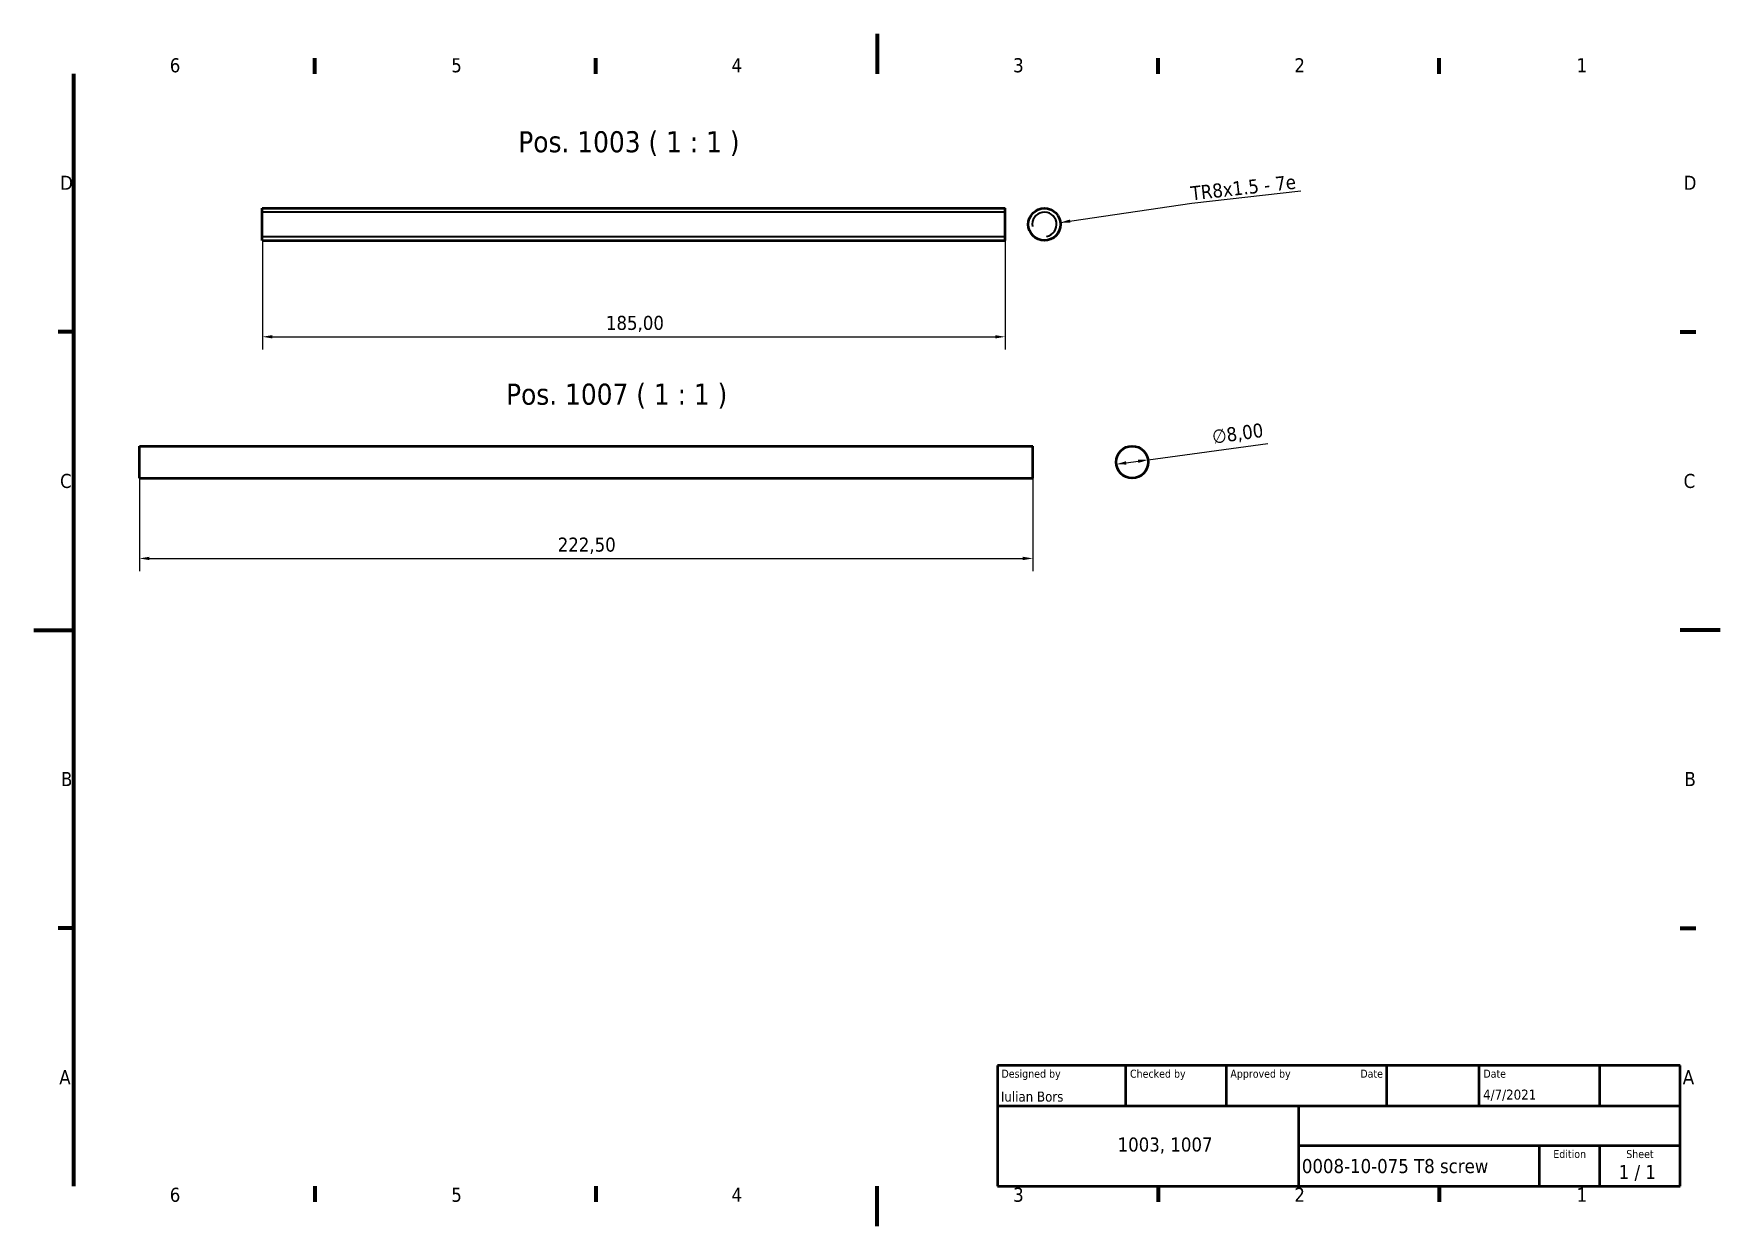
# Model space of a CAD drawing. Header units: millimetres. Extents: x 0 to 420, y 0 to 297.
import ezdxf
from ezdxf.enums import TextEntityAlignment as Align

# ---------------------------------------------------------------- set-up
doc = ezdxf.new("R2010")
doc.units = ezdxf.units.MM
for name, color, linetype, lineweight in [('Border (ISO)', 7, 'Continuous', 70), ('Dimension (ISO)', 7, 'Continuous', 25), ('Symbol (ISO)', 7, 'Continuous', 25), ('Title (ISO)', 7, 'Continuous', 50), ('Visible (ISO)', 7, 'Continuous', 50), ('Visible Narrow (ISO)', 7, 'Continuous', 35)]:
    doc.layers.add(name, color=color, linetype=linetype, lineweight=lineweight)
doc.styles.add('Label Text (ISO)', font='tahoma.ttf')
doc.styles.add('Note Text (ISO)', font='tahoma.ttf')
doc.styles.add('Text Style39', font='tahoma.ttf')
doc.styles.add('Text Style41', font='tahoma.ttf')
doc.dimstyles.new('Default (ISO)', dxfattribs={"dimtxt": 3.5, "dimasz": 2.5, "dimexe": 3.175, "dimexo": 0, "dimgap": 0.762, "dimtad": 1, "dimrnd": 1e-08, "dimzin": 0, "dimtxsty": 'Note Text (ISO)', "dimcen": 0.09, "dimdle": 10, "dimclrd": 256, "dimclre": 256, "dimclrt": 256, "dimazin": 0, "dimtfac": 1.001486, "dimtmove": 0, "dimatfit": 3, "dimfxl": 0, "dimtolj": 1, "dimtzin": 0, "dimlwd": -1, "dimlwe": -1, "dimarcsym": 0})
doc.dimstyles.new('Default (ISO)$7', dxfattribs={"dimtxt": 3.5, "dimasz": 2.5, "dimexe": 3.175, "dimexo": 0, "dimgap": 0.762, "dimtad": 1, "dimrnd": 1e-08, "dimzin": 0, "dimtxsty": 'Note Text (ISO)', "dimcen": 0.09, "dimdle": 10, "dimclrd": 256, "dimclre": 256, "dimclrt": 256, "dimazin": 0, "dimtfac": 1.001486, "dimtmove": 0, "dimatfit": 3, "dimfxl": 0, "dimtolj": 1, "dimtzin": 0, "dimlwd": -1, "dimlwe": -1, "dimarcsym": 0})

# ---------------------------------------------------------------- blocks, each defined once
blk = doc.blocks.new('Borders Default Border')
at = {"layer": 'Border (ISO)'}
for p, q in [((70, 287), (70, 290.9)), ((140, 287), (140, 290.9)), ((280, 287), (280, 290.9)), ((350, 287), (350, 290.9)), ((10, 222.75), (6.1, 222.75)), ((410, 222.75), (413.9, 222.75)), ((10, 74.25), (6.1, 74.25)), ((410, 74.25), (413.9, 74.25)), ((70, 10), (70, 6.1)), ((140, 10), (140, 6.1)), ((280, 10), (280, 6.1)), ((350, 10), (350, 6.1))]:
    blk.add_line(p, q, dxfattribs=at)
at = {"layer": 'Border (ISO)', "flags": 128}
for points in [[(210, 297), (210, 287)], [(10, 10), (10, 287)], [(0, 148.5), (10, 148.5)], [(420, 148.5), (410, 148.5)], [(210, 0), (210, 10)]]:
    blk.add_lwpolyline(points, dxfattribs=at)
at = {"layer": 'Border (ISO)', "char_height": 3.5, "attachment_point": 7, "style": 'Note Text (ISO)'}
for s, insert in [('6', (33.88, 287.33)), ('5', (103.98, 287.33)), ('4', (173.78, 287.4)), ('3', (243.91, 287.33)), ('2', (313.94, 287.4)), ('1', (384.21, 287.4)), ('D', (6.57, 258.13)), ('D', (410.87, 258.13)), ('C', (6.56, 183.81)), ('C', (410.86, 183.81)), ('B', (6.78, 109.63)), ('B', (411.08, 109.63)), ('A', (6.36, 35.38)), ('A', (410.66, 35.38)), ('6', (33.88, 6.03)), ('5', (103.98, 6.03)), ('4', (173.78, 6.1)), ('3', (243.91, 6.03)), ('2', (313.94, 6.1)), ('1', (384.21, 6.1))]:
    blk.add_mtext(s, dxfattribs=dict(at, insert=insert))
blk = doc.blocks.new('Title Blocks I.A.B')
at = {"layer": 'Title (ISO)'}
for p, q in [((270.07, 130), (100.07, 130)), ((100.07, 130), (100.07, 100)), ((132.07, 120), (132.07, 130)), ((157.07, 120), (157.07, 130)), ((197.07, 120), (197.07, 130)), ((220.07, 120), (220.07, 130)), ((250.07, 120), (250.07, 130)), ((270.07, 100), (270.07, 130)), ((100.07, 120), (270.07, 120)), ((175.07, 120), (175.07, 100)), ((270.07, 110), (175.07, 110)), ((235.07, 100), (235.07, 110)), ((250.07, 100), (250.07, 110)), ((100.07, 100), (270.07, 100))]:
    blk.add_line(p, q, dxfattribs=at)
at = {"layer": 'Title (ISO)', "style": 'Text Style41'}
for s, p in [('Designed by', (101.07, 129)), ('Checked by', (133.07, 129)), ('Approved by', (158.07, 129)), ('Date', (221.07, 129))]:
    blk.add_text(s, height=2, dxfattribs=at).set_placement(p, align=Align.TOP_LEFT)
blk.add_text('Date', height=2, dxfattribs=at).set_placement((196.07, 129), align=Align.TOP_RIGHT)
for s, p in [('Edition', (242.57, 109)), ('Sheet', (260.07, 109))]:
    blk.add_text(s, height=2, dxfattribs=at).set_placement(p, align=Align.TOP_CENTER)
at = {"layer": 'Title (ISO)', "style": 'Note Text (ISO)'}
blk.add_text('1 / 1 ', height=3.5, dxfattribs=at).set_placement((260.07, 103.5), align=Align.MIDDLE_CENTER)
at = {"layer": 'Title (ISO)'}
for tag, p, height, style in [('AUTHOR_001', (100.92, 121.05), 2.5, 'Text Style39'), ('CREATION_DATE_001', (221, 121.54), 2.5, 'Text Style39'), ('COMPANY_001', (119.49, 108.61), 3.5, 'Note Text (ISO)'), ('PART_NUMBER_001', (175.88, 103.25), 3.5, 'Note Text (ISO)')]:
    blk.add_attdef(tag, p, '', height=height, dxfattribs=dict(at, style=style))
at = {"layer": 'Title (ISO)', "style": 'Text Style39'}
for tag, p in [('CHECKED_BY', (133.07, 121)), ('ENG_APPROVED_BY', (158.07, 121))]:
    blk.add_attdef(tag, text='', height=2.5, dxfattribs=at).set_placement(p, align=Align.BOTTOM_LEFT)
blk.add_attdef('ENG_APPROVAL_DATE', text='', height=2.5, dxfattribs=at).set_placement((196.07, 121), align=Align.BOTTOM_RIGHT)
at = {"layer": 'Title (ISO)', "style": 'Note Text (ISO)'}
for tag, p in [('TITLE', (222.57, 115)), ('REVISION_NUMBER', (242.57, 103.5))]:
    blk.add_attdef(tag, text='', height=3.5, dxfattribs=at).set_placement(p, align=Align.MIDDLE_CENTER)
blk = doc.blocks.new('*D6')
at = {"layer": 'Defpoints', "color": 0}
for p in [(56.93, 245.52), (241.93, 245.52), (241.93, 221.52)]:
    blk.add_point(p, dxfattribs=at)
at = {"layer": 'Dimension (ISO)'}
for p, q in [((56.93, 245.52), (56.93, 218.35)), ((241.93, 245.52), (241.93, 218.35)), ((59.43, 221.52), (239.43, 221.52))]:
    blk.add_line(p, q, dxfattribs=at)
for points in [[(59.43, 221.94), (59.43, 221.11), (56.93, 221.52)], [(239.43, 221.94), (239.43, 221.11), (241.93, 221.52)]]:
    blk.add_solid(points, dxfattribs=at)
at = {"layer": 'Dimension (ISO)', "insert": (142.49, 226.74), "char_height": 3.5, "attachment_point": 1, "style": 'Note Text (ISO)'}
blk.add_mtext('\\A1;185,00', dxfattribs=at)
blk = doc.blocks.new('*D7')
at = {"layer": 'Defpoints', "color": 0}
for p in [(26.31, 186.32), (248.81, 186.32), (248.81, 166.32)]:
    blk.add_point(p, dxfattribs=at)
at = {"layer": 'Dimension (ISO)'}
for p, q in [((26.31, 186.32), (26.31, 163.15)), ((248.81, 186.32), (248.81, 163.15)), ((28.81, 166.32), (246.31, 166.32))]:
    blk.add_line(p, q, dxfattribs=at)
for points in [[(28.81, 166.74), (28.81, 165.9), (26.31, 166.32)], [(246.31, 166.74), (246.31, 165.9), (248.81, 166.32)]]:
    blk.add_solid(points, dxfattribs=at)
at = {"layer": 'Dimension (ISO)', "insert": (130.49, 171.52), "char_height": 3.5, "attachment_point": 1, "style": 'Note Text (ISO)'}
blk.add_mtext('\\A1;222,50', dxfattribs=at)
blk = doc.blocks.new('*D8')
at = {"layer": 'Defpoints', "color": 0}
for p in [(269.57, 189.78), (277.5, 190.86)]:
    blk.add_point(p, dxfattribs=at)
at = {"layer": 'Dimension (ISO)'}
for p, q in [((277.5, 190.86), (307.34, 194.96)), ((272.05, 190.12), (275.02, 190.52))]:
    blk.add_line(p, q, dxfattribs=at)
for points in [[(271.99, 190.53), (272.11, 189.7), (269.57, 189.78)], [(274.97, 190.94), (275.08, 190.11), (277.5, 190.86)]]:
    blk.add_solid(points, dxfattribs=at)
at = {"layer": 'Dimension (ISO)', "insert": (293.24, 198.34), "char_height": 3.5, "attachment_point": 1, "rotation": 7.8179, "style": 'Note Text (ISO)'}
blk.add_mtext('\\A1;∅8,00', dxfattribs=at)

msp = doc.modelspace()

# ---------------------------------------------------------------- linework, layer by layer
at = {"layer": 'Visible (ISO)'}
for p, q in [((56.926, 245.525), (56.926, 253.525)), ((56.926, 253.525), (241.926, 253.525)), ((241.926, 245.525), (241.926, 253.525)), ((56.926, 245.525), (241.926, 245.525)), ((26.312, 186.32), (26.312, 194.32)), ((26.312, 194.32), (248.812, 194.32)), ((248.812, 186.32), (248.812, 194.32)), ((26.312, 186.32), (248.812, 186.32))]:
    msp.add_line(p, q, dxfattribs=at)
for centre in [(251.684, 249.525), (273.537, 190.32)]:
    msp.add_circle(centre, 4, dxfattribs=at)
at = {"layer": 'Visible Narrow (ISO)'}
for p, q in [((241.926, 252.56), (56.926, 252.56)), ((56.926, 246.489), (241.926, 246.489))]:
    msp.add_line(p, q, dxfattribs=at)
msp.add_arc((251.684, 249.525), 3.035, 280, 190, dxfattribs=at)

# ---------------------------------------------------------------- block references
msp.add_blockref('Borders Default Border', (0, 0))
msp.add_blockref('Title Blocks I.A.B', (139.929, -90)).add_auto_attribs({'PART_NUMBER_001': '0008-10-075 T8 screw', 'COMPANY_001': '        1003, 1007', 'AUTHOR_001': 'Iulian Bors', 'CREATION_DATE_001': '4/7/2021'})

# ---------------------------------------------------------------- texts
at = {"layer": 'Symbol (ISO)', "char_height": 5.25, "attachment_point": 7, "style": 'Label Text (ISO)'}
for s, insert in [('Pos. 1003 ( 1 : 1 )', (120.672, 266.525)), ('Pos. 1007 ( 1 : 1 )', (117.629, 203.659))]:
    msp.add_mtext(s, dxfattribs=dict(at, insert=insert))
at = {"layer": 'Symbol (ISO)', "insert": (288.348, 255.414), "char_height": 3.5, "width": 27.7042, "attachment_point": 7, "rotation": 6.4251, "style": 'Note Text (ISO)'}
msp.add_mtext('TR8x1.5 - 7e', dxfattribs=at)

# ---------------------------------------------------------------- dimensions: what is measured, and where the dimension line sits
at = {"layer": 'Dimension (ISO)'}
for base, p1, p2, picture, middle in [((241.926, 221.525), (56.926, 245.525), (241.926, 245.525), '*D6', (149.426, 221.525)), ((248.812, 166.32), (26.312, 186.32), (248.812, 186.32), '*D7', (137.562, 166.32))]:
    dim = msp.add_linear_dim(base=base, p1=p1, p2=p2, angle=180, dimstyle='Default (ISO)', override={"dimgap": 0.762, "dimdec": 2, "dimtol": 0, "dimlim": 0, "dimtp": 0, "dimtm": 0, "dimtdec": 2, "dimtofl": 0, "dimatfit": 1}, dxfattribs=at)
    dim.commit()
    dim.dimension.update_dxf_attribs({"geometry": picture, "text_midpoint": middle, "dimtype": 160})
dim = msp.add_diameter_dim_2p(p1=(269.574, 189.776), p2=(277.499, 190.864), dimstyle='Default (ISO)', override={"dimgap": 0.762, "dimdec": 2, "dimlfac": 1, "dimtol": 0, "dimlim": 0, "dimtp": 0, "dimtm": 0, "dimtdec": 2, "dimatfit": 2}, dxfattribs=at)
dim.commit()
dim.dimension.update_dxf_attribs({"geometry": '*D8', "text_midpoint": (300.272, 193.991), "dimtype": 163})

# ---------------------------------------------------------------- leaders
at = {"layer": 'Symbol (ISO)', "annotation_type": 0, "has_hookline": 1, "hookline_direction": 0, "text_width": 27.316, "horizontal_direction": (0.993719, 0.111904, 0)}
msp.add_leader([(255.659, 249.972), (288.413, 254.835)], dimstyle='Default (ISO)$7', override={"dimgap": 0, "dimtad": 1}, dxfattribs=at)

doc.saveas('drawing.dxf')
